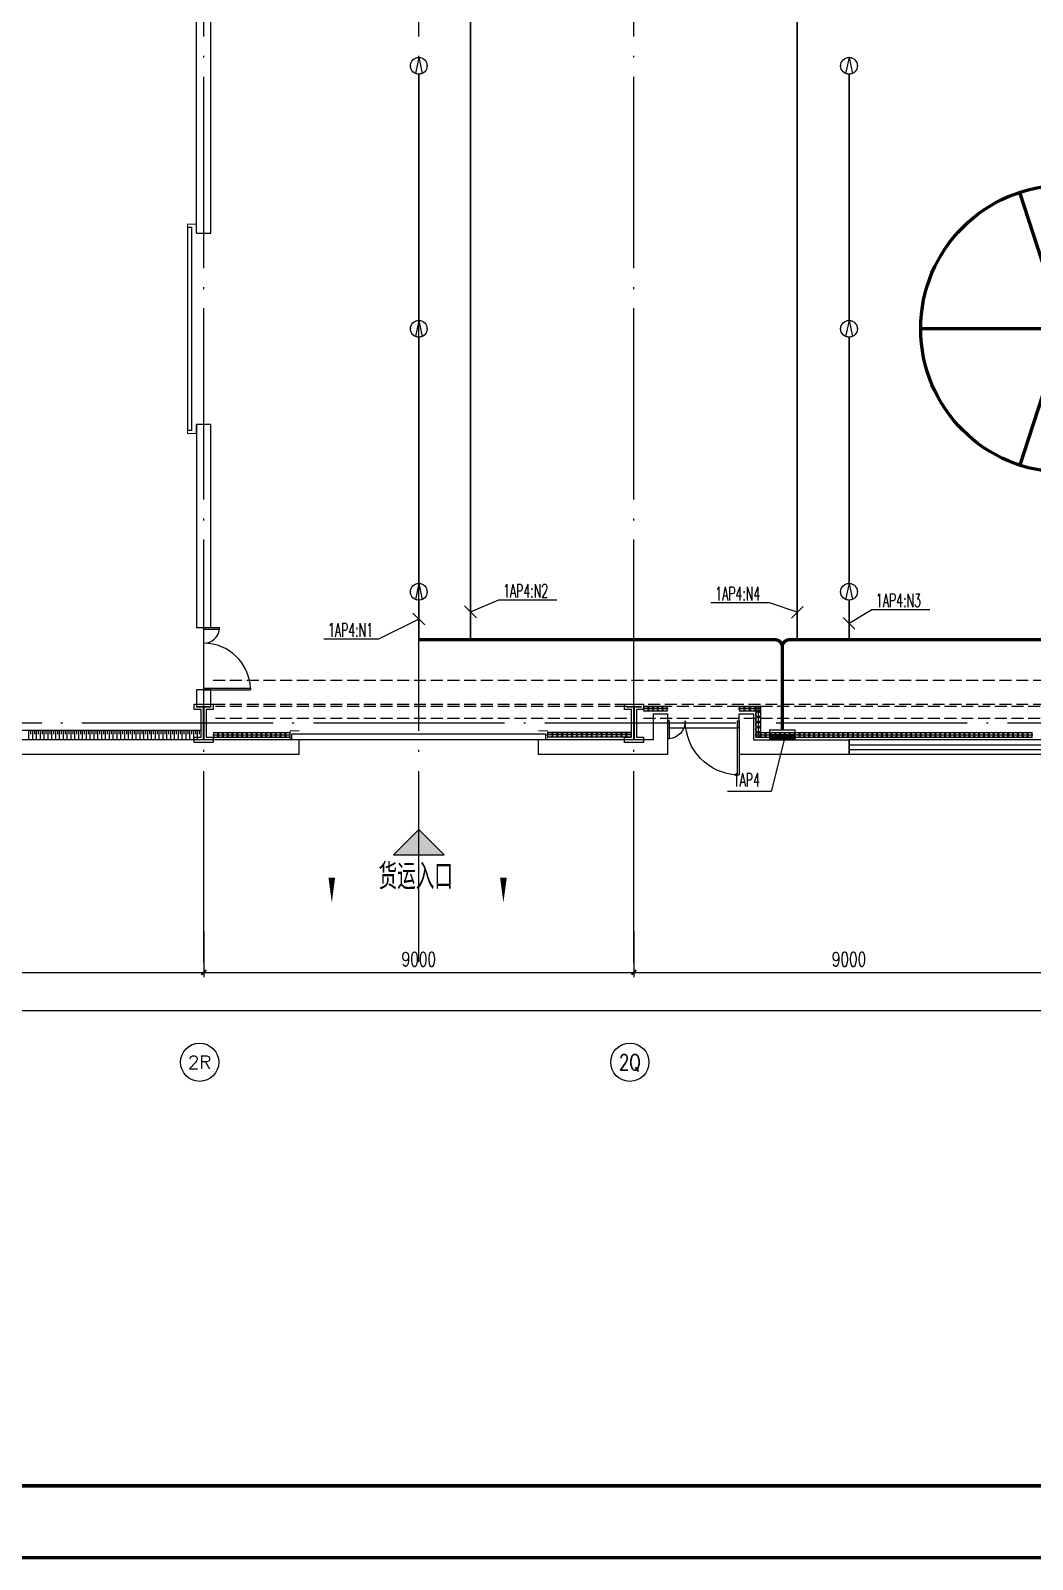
# Model space of a CAD drawing. Extents: x -1396510 to 1250330, y -1892470 to 1623980.
# Drawn here: x 13864 to 34823, y -816617 to -784643 of the extents above; entities that cross this region are included whole.
import ezdxf
from ezdxf.enums import TextEntityAlignment as Align

# ---------------------------------------------------------------- set-up
doc = ezdxf.new("R2010")
doc.units = 0
doc.header["$LTSCALE"] = 1000
doc.header["$MEASUREMENT"] = 0
for name, pattern in [('10平面$0$DASH', [0.35, 0.25, -0.1]), ('DASH', [0.35, 0.25, -0.1]), ('DOTE', [2.42, 2, -0.2, 0.02, -0.2])]:
    doc.linetypes.add(name, pattern=pattern)
doc.layers.get('Defpoints').update_dxf_attribs({"color": 210})
for name, color, linetype in [('0-cxFrame', 155, 'Continuous'), ('10平面$0$WINDOW', 4, 'Continuous'), ('99平面图例外参$0$A-HATCH-2', 251, 'Continuous'), ('A-AXIS-D', 1, 'Continuous'), ('A-AXIS-DOTE', 14, 'DOTE'), ('A-AXIS-SYMB', 3, 'Continuous'), ('A-HATCH-2', 251, 'Continuous'), ('A-HRAIL', 173, 'Continuous'), ('A-LIN-V', 9, 'Continuous'), ('A-SFCE', 30, 'Continuous'), ('A-TEXT', 61, 'Continuous'), ('A-WINDOW', 140, 'Continuous'), ('AS-COLN', 6, 'Continuous'), ('AS-WALL', 40, 'Continuous'), ('DIM-照明', 3, 'Continuous'), ('DIM-箱柜', 3, 'Continuous'), ('EQUIP-照明', 3, 'Continuous'), ('EQUIP-箱柜', 3, 'Continuous'), ('FH-tri', 180, 'Continuous'), ('WIRE-照明', 1, 'Continuous'), ('建-窗', 4, 'Continuous')]:
    doc.layers.add(name, color=color, linetype=linetype)
doc.layers.add('0-cxText', color=131, linetype='Continuous', lineweight=25)
doc.layers.add('A-云线2', color=3, linetype='Continuous', plot=False)
doc.styles.add('_TCH_AXIS', font='COMPLEX', dxfattribs={"bigfont": 'GBCBIG'})
doc.styles.add('_TCH_DIM_T3', font='SIMPLEX', dxfattribs={"width": 0.705882, "bigfont": 'GBCBIG'})
doc.styles.add('_TEL_DIM', font='SIMPLEX', dxfattribs={"width": 0.8, "height": 3.5, "bigfont": 'HZTXT'})
doc.styles.add('A-STANDARD', font='SIMPLEX', dxfattribs={"bigfont": 'GBCBIG'})
doc.styles.add('cx_tuming', font='simhei.ttf')
doc.styles.add('cx_tuqian1', font='')
doc.styles.add('黑体', font='simhei.ttf', dxfattribs={"height": 12})
doc.styles.get('cx_tuqian1').set_extended_font_data('SimSun')
doc.dimstyles.new('_TCH_ARCH&&100', dxfattribs={"dimtxt": 297.5, "dimasz": 100, "dimexe": 100, "dimexo": 100, "dimgap": 126.25, "dimtad": 1, "dimdec": 0, "dimzin": 0, "dimdsep": 46, "dimtxsty": '_TCH_DIM_T3', "dimblk": 'ARCHTICK', "dimcen": 0.09, "dimclrt": 7, "dimazin": 2, "dimtfac": 1, "dimtdec": 0, "dimtix": 1, "dimtmove": 2, "dimatfit": 3, "dimfxl": 0, "dimtolj": 1, "dimtzin": 0, "dimarcsym": 0})

# ---------------------------------------------------------------- blocks, each defined once
blk = doc.blocks.new('WINDOW2DLIB$DYNSTYLE$00000005')
at = {"color": 0}
for points in [[(-0.5, 0.5), (-0.5, -0.5)], [(-0.5, 0.5), (0.5, 0.5)], [(0.5, -0.5), (0.5, 0.5)], [(0.5, 0.1667), (-0.5, 0.1667)], [(0.5, -0.1667), (-0.5, -0.1667)], [(-0.5, -0.5), (0.5, -0.5)]]:
    blk.add_lwpolyline(points, dxfattribs=at)
blk = doc.blocks.new('10平面$0$$DorLib2D$00000126')
at = {"color": 0, "linetype": 'Continuous'}
for p, q in [((-0.532, 0.5), (-0.532, 0.9)), ((0.532, 0.9), (0.532, 0.5))]:
    blk.add_line(p, q, dxfattribs=at)
at = {"color": 0, "linetype": '10平面$0$DASH'}
for p, q in [((-0.532, 0.9), (0.532, 0.9)), ((-0.532, 0.5), (0.532, 0.5))]:
    blk.add_line(p, q, dxfattribs=at)
blk = doc.blocks.new('DOOR2DLIB$SYSLIB$00000123')
at = {"color": 0}
for p, q in [((0.475, -0.001), (0.475, 0.752)), ((0.475, 0.752), (0.5, 0.752)), ((0.5, -0.001), (0.5, 0.752)), ((-0.5, 0), (-0.5, 0.252)), ((-0.475, 0.252), (-0.5, 0.252)), ((-0.475, 0), (-0.475, 0.252)), ((-0.475, 0), (-0.5, 0)), ((0.475, -0.001), (0.5, -0.001))]:
    blk.add_line(p, q, dxfattribs=at)
for centre, radius, start, end in [((0.505, -0.002), 0.755, 92.2493, 179.7238), ((-0.501, 0.003), 0.251, 359.7899, 84.0974)]:
    blk.add_arc(centre, radius, start, end, dxfattribs=at)
blk = doc.blocks.new('42343243')
at = {"layer": '10平面$0$WINDOW'}
blk.add_line((-252654, 1222620), (-254154, 1222620), dxfattribs=at)
at = {"layer": 'AS-WALL'}
for p, q in [((-254154, 1223170), (-256854, 1223170)), ((-256854, 1222870), (-256854, 1223170)), ((-254154, 1222620), (-254154, 1223170)), ((-250354, 1223170), (-252654, 1223170)), ((-252654, 1222620), (-252654, 1223170)), ((-250354, 1222870), (-250354, 1223170)), ((-254454, 1222870), (-256854, 1222870)), ((-254454, 1222320), (-254454, 1222870)), ((-252354, 1222870), (-250354, 1222870)), ((-252354, 1222320), (-252354, 1222870)), ((-254154, 1222320), (-254154, 1222620)), ((-252654, 1222620), (-252654, 1222320)), ((-254454, 1222320), (-254154, 1222320)), ((-252654, 1222320), (-252354, 1222320))]:
    blk.add_line(p, q, dxfattribs=at)
at = {"layer": '10平面$0$WINDOW', "zscale": 300}
for name, p, xscale, yscale, rotation in [('DOOR2DLIB$SYSLIB$00000123', (-253404, 1222470), -1500, -1500, 179.9999999999555), ('10平面$0$$DorLib2D$00000126', (-259354, 1223020), 5000, 300, 179.9999999999992)]:
    blk.add_blockref(name, p, dxfattribs=dict(at, xscale=xscale, yscale=yscale, rotation=rotation))
at = {"layer": '建-窗', "xscale": -20900, "yscale": -300, "zscale": 300, "rotation": 359.9999999994902}
blk.add_blockref('WINDOW2DLIB$DYNSTYLE$00000005', (-239904, 1223020), dxfattribs=at)
blk = doc.blocks.new('nt66')
at = {"layer": 'A-HATCH-2', "color": 8}
blk.add_lwpolyline([(-195840, 766870), (-195440, 766870), (-195440, 766758), (-195586, 766758), (-195586, 766182), (-195440, 766182), (-195440, 766070), (-195840, 766070), (-195840, 766182), (-195694, 766182), (-195694, 766758), (-195840, 766758)], close=True, dxfattribs=at)
at = {"layer": 'AS-COLN'}
blk.add_lwpolyline([(-195790, 766820), (-195490, 766820), (-195490, 766808), (-195636, 766808), (-195636, 766132), (-195490, 766132), (-195490, 766120), (-195790, 766120), (-195790, 766132), (-195644, 766132), (-195644, 766808), (-195790, 766808)], close=True, dxfattribs=at)
blk = doc.blocks.new('33333')
for p in [(-68214, -126400), (-59214, -126400)]:
    blk.add_blockref('nt66', p)
blk = doc.blocks.new('w42343')
at = {"layer": 'A-HATCH-2', "color": 8, "linetype": 'DASH'}
for p, q in [((-263654, 640970), (-128354, 640970)), ((-263654, 640470), (-128354, 640470))]:
    blk.add_line(p, q, dxfattribs=at)
blk = doc.blocks.new('w4324324')
at = {"layer": 'A-HATCH-2', "color": 0, "lineweight": 60}
for q in [(-1694760, 686605), (-1697614, 684532), (-1691907, 684532), (-1696524, 681178), (-1692997, 681178)]:
    blk.add_line((-1694760, 683605), q, dxfattribs=at)
blk.add_circle((-1694760, 683605), 3000, dxfattribs=at)
blk = doc.blocks.new('ner546')
at = {"layer": 'A-LIN-V', "color": 8}
blk.add_blockref('w4324324', (565280, 43256), dxfattribs=at)
blk = doc.blocks.new('3333')
at = {"layer": 'A-SFCE', "const_width": 20}
blk.add_lwpolyline([(-227064, 766320), (-227064, 766510), (-227244, 766510), (-227244, 766320)], dxfattribs=at)
blk = doc.blocks.new('_ArchTick')
at = {"color": 0, "linetype": 'ByBlock', "const_width": 0.4}
blk.add_lwpolyline([(-0.5, -0.5), (0.5, 0.5)], dxfattribs=at)
blk = doc.blocks.new('*D5748')
at = {"layer": 'A-AXIS-D', "color": 0, "lineweight": -2, "transparency": 16777216}
for p, q in [((12300, -86850), (12300, -87810)), ((21300, -86850), (21300, -87810)), ((12300, -87710), (21300, -87710))]:
    blk.add_line(p, q, dxfattribs=at)
at = {"layer": 'Defpoints', "color": 0, "transparency": 16777216}
for p in [(12300, -86750), (21300, -86750), (21300, -87710)]:
    blk.add_point(p, dxfattribs=at)
at = {"layer": 'A-AXIS-D', "color": 0, "lineweight": -2, "transparency": 16777216, "xscale": 100, "yscale": 100, "zscale": 100, "rotation": 180}
blk.add_blockref('_ArchTick', (12300, -87710), dxfattribs=at)
at = {"layer": 'A-AXIS-D', "color": 0, "lineweight": -2, "transparency": 16777216, "xscale": 100, "yscale": 100, "zscale": 100}
blk.add_blockref('_ArchTick', (21300, -87710), dxfattribs=at)
at = {"layer": 'A-AXIS-D', "color": 7, "transparency": 16777216, "insert": (16800, -87435), "char_height": 297.5, "attachment_point": 5, "style": '_TCH_DIM_T3'}
blk.add_mtext('\\A1;9000', dxfattribs=at)
blk = doc.blocks.new('*D5749')
at = {"layer": 'A-AXIS-D', "color": 0, "lineweight": -2, "transparency": 16777216}
for p, q in [((21300, -86850), (21300, -87810)), ((30300, -86850), (30300, -87810)), ((21300, -87710), (30300, -87710))]:
    blk.add_line(p, q, dxfattribs=at)
at = {"layer": 'Defpoints', "color": 0, "transparency": 16777216}
for p in [(21300, -86750), (30300, -86750), (30300, -87710)]:
    blk.add_point(p, dxfattribs=at)
at = {"layer": 'A-AXIS-D', "color": 0, "lineweight": -2, "transparency": 16777216, "xscale": 100, "yscale": 100, "zscale": 100, "rotation": 180}
blk.add_blockref('_ArchTick', (21300, -87710), dxfattribs=at)
at = {"layer": 'A-AXIS-D', "color": 0, "lineweight": -2, "transparency": 16777216, "xscale": 100, "yscale": 100, "zscale": 100}
blk.add_blockref('_ArchTick', (30300, -87710), dxfattribs=at)
at = {"layer": 'A-AXIS-D', "color": 7, "transparency": 16777216, "insert": (25800, -87435), "char_height": 297.5, "attachment_point": 5, "style": '_TCH_DIM_T3'}
blk.add_mtext('\\A1;9000', dxfattribs=at)
blk = doc.blocks.new('*D5750')
at = {"layer": 'A-AXIS-D', "color": 0, "lineweight": -2, "transparency": 16777216}
for p, q in [((30300, -86850), (30300, -87810)), ((39300, -86850), (39300, -87810)), ((30300, -87710), (39300, -87710))]:
    blk.add_line(p, q, dxfattribs=at)
at = {"layer": 'Defpoints', "color": 0, "transparency": 16777216}
for p in [(30300, -86750), (39300, -86750), (39300, -87710)]:
    blk.add_point(p, dxfattribs=at)
at = {"layer": 'A-AXIS-D', "color": 0, "lineweight": -2, "transparency": 16777216, "xscale": 100, "yscale": 100, "zscale": 100, "rotation": 180}
blk.add_blockref('_ArchTick', (30300, -87710), dxfattribs=at)
at = {"layer": 'A-AXIS-D', "color": 0, "lineweight": -2, "transparency": 16777216, "xscale": 100, "yscale": 100, "zscale": 100}
blk.add_blockref('_ArchTick', (39300, -87710), dxfattribs=at)
at = {"layer": 'A-AXIS-D', "color": 7, "transparency": 16777216, "insert": (34800, -87435), "char_height": 297.5, "attachment_point": 5, "style": '_TCH_DIM_T3'}
blk.add_mtext('\\A1;9000', dxfattribs=at)
blk = doc.blocks.new('*D5765')
at = {"layer": 'A-AXIS-D', "color": 0, "lineweight": -2, "transparency": 16777216}
for p, q in [((-900, -86950), (-900, -88610)), ((157100, -86950), (157100, -88610)), ((-900, -88510), (157100, -88510))]:
    blk.add_line(p, q, dxfattribs=at)
at = {"layer": 'Defpoints', "color": 0, "transparency": 16777216}
for p in [(-900, -86850), (157100, -86850), (157100, -88510)]:
    blk.add_point(p, dxfattribs=at)
at = {"layer": 'A-AXIS-D', "color": 0, "lineweight": -2, "transparency": 16777216, "xscale": 100, "yscale": 100, "zscale": 100, "rotation": 180}
blk.add_blockref('_ArchTick', (-900, -88510), dxfattribs=at)
at = {"layer": 'A-AXIS-D', "color": 0, "lineweight": -2, "transparency": 16777216, "xscale": 100, "yscale": 100, "zscale": 100}
blk.add_blockref('_ArchTick', (157100, -88510), dxfattribs=at)
at = {"layer": 'A-AXIS-D', "color": 7, "transparency": 16777216, "insert": (78100, -88235), "char_height": 297.5, "attachment_point": 5, "style": '_TCH_DIM_T3'}
blk.add_mtext('\\A1;158000', dxfattribs=at)
blk = doc.blocks.new('99平面图例外参$0$$LinePat$填挖边坡')
at = {"color": 0}
for p, q in [((0, 0), (0, -1500)), ((300, 0), (300, -600))]:
    blk.add_line(p, q, dxfattribs=at)
at = {"layer": 'Defpoints', "color": 0}
blk.add_point((600, 0), dxfattribs=at)
blk = doc.blocks.new('99平面图例外参$0$$LinePat$圆环')
for points in [[(0, 150), (300, 150)], [(0, 0), (300, 0)], [(0, -150), (300, -150)]]:
    blk.add_lwpolyline(points)
at = {"color": 0}
blk.add_circle((150, 0), 150, dxfattribs=at)
blk = doc.blocks.new('$equip$00002832')
for q in [(-0.203, -0.457), (0.203, -0.457)]:
    blk.add_line((0, 0.5), q)
at = {"const_width": 0.0571}
blk.add_lwpolyline([(0.5, 0, 1), (-0.5, 0, 1), (0.5, 0, -0.625089)], format="xyb", dxfattribs=at)
blk.add_circle((0, 0), 0.5)
for p in [(-0.5, 0), (0, 0.5), (0.5, 0), (0, -0.5)]:
    blk.add_point(p)
at = {"color": 7, "style": '_TEL_DIM', "flags": 1}
for tag in ['A', 'REMARK']:
    blk.add_attdef(tag, text='', height=0.00002, dxfattribs=at).set_placement((0, 0), align=Align.MIDDLE_CENTER)
blk = doc.blocks.new('*X128')
at = {"color": 0}
for p, q in [((-250, 33), (-183, 100)), ((-250, 68), (-218, 100)), ((-247, 0), (-147, 100)), ((-212, 0), (-112, 100)), ((-177, 0), (-77, 100)), ((-141, 0), (-41, 100)), ((-106, 0), (-6, 100)), ((-71, 0), (29, 100)), ((-35, 0), (65, 100)), ((0, 0), (100, 100)), ((35, 0), (135, 100)), ((71, 0), (171, 100)), ((106, 0), (206, 100)), ((141, 0), (241, 100)), ((177, 0), (250, 73)), ((212, 0), (250, 38)), ((247, 0), (250, 3))]:
    blk.add_line(p, q, dxfattribs=at)
blk = doc.blocks.new('$equip$00002929')
for p, q in [((-0.75, 0.6), (-0.75, 0)), ((0.75, 0.6), (-0.75, 0.6)), ((-0.75, 0.3), (0.75, 0.3)), ((-0.75, 0), (0.75, 0)), ((0.75, 0), (0.75, 0.6))]:
    blk.add_line(p, q)
for points, const_width in [([(-0.75, 0.15), (0.75, 0.15)], 0.3), ([(-0.75, 0.6), (-0.75, 0), (0.75, 0), (0.75, 0.6), (-0.75, 0.6), (-0.75, 0)], 0.0571)]:
    blk.add_lwpolyline(points, dxfattribs=dict(const_width=const_width))
for p in [(-0.75, 0.3), (0, 0.6), (0, 0), (0.75, 0.3)]:
    blk.add_point(p)
at = {"xscale": 0.00300000000061118, "yscale": 0.00300000000061118, "zscale": 0.00300000000061118}
blk.add_blockref('*X128', (0, 0), dxfattribs=at)
at = {"color": 7, "style": '_TEL_DIM', "flags": 1}
for tag in ['A', 'REMARK']:
    blk.add_attdef(tag, text='', height=0.00002, dxfattribs=at).set_placement((0, 0), align=Align.MIDDLE_CENTER)
blk = doc.blocks.new('TK22.A0+1 L(Dragon)')
at = {"layer": '0-cxFrame', "color": 7, "const_width": 0.5}
blk.add_lwpolyline([(0, 0), (-1485, 0), (-1485, 841), (0, 841)], close=True, dxfattribs=at)
at = {"layer": '0-cxFrame', "const_width": 0.5}
blk.add_lwpolyline([(-80, 10), (-1465, 10), (-1465, 831), (-80, 831)], close=True, dxfattribs=at)
at = {"style": '黑体', "flags": 4}
blk.add_attdef('图幅', text='', height=3.3, dxfattribs=at).set_placement((-40, 3), align=Align.RIGHT)
at = {"layer": '0-cxText', "flags": 4}
for tag, height, style, p in [('建设单位', 3.5, 'cx_tuming', (-45, 240)), ('项目名称', 3.5, 'cx_tuming', (-45, 210)), ('子项名称', 3.5, 'cx_tuming', (-45, 180)), ('工程编号', 3.3, 'cx_tuqian1', (-35, 165)), ('图名1', 3.5, 'cx_tuming', (-45, 87)), ('图名2', 3.5, 'cx_tuming', (-45, 79)), ('图名3', 3.5, 'cx_tuming', (-45, 71)), ('出图日期', 3.3, 'cx_tuqian1', (-39, 60)), ('专业', 3.3, 'cx_tuqian1', (-55, 52)), ('图号', 3.3, 'cx_tuqian1', (-55, 44)), ('版次', 3.3, 'cx_tuqian1', (-20, 44))]:
    blk.add_attdef(tag, text='', height=height, dxfattribs=dict(at, style=style)).set_placement(p, align=Align.MIDDLE)
at = {"layer": 'Defpoints', "color": 6, "flags": 4}
for tag, height, style, p in [('tufu', 3.3, '黑体', (-12, 12)), ('dwfname', 4, 'cx_tuqian1', (-80, 3))]:
    blk.add_attdef(tag, text='', height=height, dxfattribs=dict(at, style=style)).set_placement(p, align=Align.RIGHT)
blk = doc.blocks.new('世赫2#厂房一层0821')
at = {"layer": 'FH-tri'}
h = blk.add_hatch(color=8, dxfattribs=at)
h.dxf.hatch_style = 1
h.paths.add_polyline_path([(25269.7, -85252.6), (26330.3, -85252.6), (25800, -84722.3)])
at = {"layer": 'A-AXIS-D'}
for centre in [(21215.1, -89588.9), (30215.1, -89588.9)]:
    blk.add_circle(centre, 400, dxfattribs=at)
at = {"layer": 'A-AXIS-DOTE', "color": 8, "ltscale": 2}
for p, q in [((21300, -87498.9), (21300, 6300)), ((25800, -87498.9), (25800, 6300)), ((30300, -87498.9), (30300, 6300)), ((163114.2, -82500), (-11095.8, -82500))]:
    blk.add_line(p, q, dxfattribs=at)
at = {"layer": 'A-AXIS-SYMB', "color": 8}
for points in [[(23980, -84792.3, 0, 0, 0), (23980, -86252.3, 0, 140, 0), (23980, -85727.3, 0, 0, 0)], [(27570, -84792.3, 0, 0, 0), (27570, -86252.3, 0, 140, 0), (27570, -85727.3, 0, 0, 0)]]:
    blk.add_lwpolyline(points, format="xyseb", dxfattribs=at)
at = {"layer": 'A-LIN-V'}
for p, q in [((21450, -80500), (21550, -80500)), ((21246, -82650), (-400, -82650))]:
    blk.add_line(p, q, dxfattribs=at)
at = {"layer": 'A-SFCE', "linetype": 'DASH'}
for p, q in [((30150, -82150), (21550, -82150)), ((30150, -82400), (21550, -82400))]:
    blk.add_line(p, q, dxfattribs=at)
at = {"layer": 'A-SFCE', "color": 2, "linetype": 'DASH'}
for p, q in [((39150, -82150), (30450, -82150)), ((39150, -82400), (30450, -82400))]:
    blk.add_line(p, q, dxfattribs=at)
at = {"layer": 'AS-WALL'}
for p, q in [((21150, -72250), (21150, -59750)), ((21450, -72250), (21450, -59750)), ((21150, -72250), (21450, -72250)), ((21150, -76250), (21150, -80500)), ((21450, -76250), (21150, -76250)), ((21450, -80500), (21450, -76250)), ((21150, -80500), (21450, -80500)), ((21450, -81800), (21150, -81800)), ((21150, -81800), (21150, -82150)), ((21450, -82150), (21450, -81800)), ((21150, -82150), (21450, -82150)), ((23300, -82850), (-600, -82850)), ((23300, -83150), (23300, -82850)), ((23300, -83150), (-900, -83150))]:
    blk.add_line(p, q, dxfattribs=at)
at = {"layer": 'FH-tri', "color": 8}
blk.add_lwpolyline([(25269.7, -85252.6), (26330.3, -85252.6), (26330.3, -85252.6), (25800, -84722.3)], close=True, dxfattribs=at)
at = {"layer": '10平面$0$WINDOW'}
for name, p, xscale, yscale, zscale, rotation in [('10平面$0$$DorLib2D$00000126', (21150, -74250), -4000, -200, 200, 269.9999999997814), ('DOOR2DLIB$SYSLIB$00000123', (21300, -81150), -1300, -1300, 300, 90.00000000093436)]:
    blk.add_blockref(name, p, dxfattribs=dict(at, xscale=xscale, yscale=yscale, zscale=zscale, rotation=rotation))
at = {"layer": '99平面图例外参$0$A-HATCH-2', "color": 203, "xscale": 0.1336172830128488, "yscale": 0.1333333333333333, "zscale": 0.1333333333333333, "rotation": 8.843761484292967e-11}
for p in [(17638.3, -82650), (17718.5, -82650), (17798.7, -82650), (17878.8, -82650), (17959, -82650), (18039.2, -82650), (18119.4, -82650), (18199.5, -82650), (18279.7, -82650), (18359.9, -82650), (18440, -82650), (18520.2, -82650), (18600.4, -82650), (18680.5, -82650), (18760.7, -82650), (18840.9, -82650), (18921.1, -82650), (19001.2, -82650), (19081.4, -82650), (19161.6, -82650), (19241.7, -82650), (19321.9, -82650), (19402.1, -82650), (19482.3, -82650), (19562.4, -82650), (19642.6, -82650), (19722.8, -82650), (19802.9, -82650), (19883.1, -82650), (19963.3, -82650), (20043.4, -82650), (20123.6, -82650), (20203.8, -82650), (20284, -82650), (20364.1, -82650), (20444.3, -82650), (20524.5, -82650), (20604.6, -82650), (20684.8, -82650), (20765, -82650), (20845.1, -82650), (20925.3, -82650), (21005.5, -82650), (21085.7, -82650), (21165.8, -82650)]:
    blk.add_blockref('99平面图例外参$0$$LinePat$填挖边坡', p, dxfattribs=at)
at = {"layer": 'A-HRAIL', "yscale": 0.3333333333111111, "zscale": 0.3333333333111111}
for p, xscale, rotation in [((30600, -82200), 0.3333327848855343, 180), ((30700, -82200), 0.3333327848855343, 180), ((30800, -82200), 0.3333327848855343, 180), ((30900, -82200), 0.3333327848855343, 180), ((31000, -82200), 0.3333327848855343, 180), ((32612.5, -82200), 0.3749999998826196, 180), ((32725, -82200), 0.3749999998826196, 180), ((32837.5, -82200), 0.3749999998826196, 180), ((32950, -82200), 0.3749999998826196, 180), ((32900, -82150), 0.3611111226889233, 270), ((32900, -82258.3), 0.3611111226889233, 270), ((32900, -82366.7), 0.3611111226889233, 270), ((32900, -82475), 0.3611111226889233, 270), ((21500, -82744), -0.3355865542302865, 179.9999999997019), ((21600.7, -82744), -0.3355865542302865, 179.9999999997019), ((21701.4, -82744), -0.3355865542302865, 179.9999999997019), ((21802, -82744), -0.3355865542302865, 179.9999999997019), ((21902.7, -82744), -0.3355865542302865, 179.9999999997019), ((22003.4, -82744), -0.3355865542302865, 179.9999999997019), ((22104.1, -82744), -0.3355865542302865, 179.9999999997019), ((22204.7, -82744), -0.3355865542302865, 179.9999999997019), ((22305.4, -82744), -0.3355865542302865, 179.9999999997019), ((22406.1, -82744), -0.3355865542302865, 179.9999999997019), ((22506.8, -82744), -0.3355865542302865, 179.9999999997019), ((22607.4, -82744), -0.3355865542302865, 179.9999999997019), ((22708.1, -82744), -0.3355865542302865, 179.9999999997019), ((22808.8, -82744), -0.3355865542302865, 179.9999999997019), ((22909.5, -82744), -0.3355865542302865, 179.9999999997019), ((23010.1, -82744), -0.3355865542302865, 179.9999999997019), ((28592.5, -82744), 0.344473774357088, 180.000000000205), ((28695.9, -82744), 0.344473774357088, 180.000000000205), ((28799.2, -82744), 0.344473774357088, 180.000000000205), ((28902.6, -82744), 0.344473774357088, 180.000000000205), ((29005.9, -82744), 0.344473774357088, 180.000000000205), ((29109.2, -82744), 0.344473774357088, 180.000000000205), ((29212.6, -82744), 0.344473774357088, 180.000000000205), ((29315.9, -82744), 0.344473774357088, 180.000000000205), ((29419.3, -82744), 0.344473774357088, 180.000000000205), ((29522.6, -82744), 0.344473774357088, 180.000000000205), ((29625.9, -82744), 0.344473774357088, 180.000000000205), ((29729.3, -82744), 0.344473774357088, 180.000000000205), ((29832.6, -82744), 0.344473774357088, 180.000000000205), ((29936, -82744), 0.344473774357088, 180.000000000205), ((30039.3, -82744), 0.344473774357088, 180.000000000205), ((30142.7, -82744), 0.344473774357088, 180.000000000205), ((30246, -82744), 0.344473774357088, 180.000000000205), ((32900, -82583.3), 0.3611111226889233, 270), ((32900, -82691.7), 0.3611111226889233, 270), ((32850, -82744), -0.338412741900589, 179.9999999997967), ((32951.5, -82744), -0.338412741900589, 179.9999999997967), ((33053, -82744), -0.338412741900589, 179.9999999997967), ((33154.6, -82744), -0.338412741900589, 179.9999999997967), ((33256.1, -82744), -0.338412741900589, 179.9999999997967), ((33357.6, -82744), -0.338412741900589, 179.9999999997967), ((33459.1, -82744), -0.338412741900589, 179.9999999997967), ((33560.7, -82744), -0.338412741900589, 179.9999999997967), ((33662.2, -82744), -0.338412741900589, 179.9999999997967), ((33763.7, -82744), -0.338412741900589, 179.9999999997967), ((33865.2, -82744), -0.338412741900589, 179.9999999997967), ((33966.8, -82744), -0.338412741900589, 179.9999999997967), ((34068.3, -82744), -0.338412741900589, 179.9999999997967), ((34169.8, -82744), -0.338412741900589, 179.9999999997967), ((34271.3, -82744), -0.338412741900589, 179.9999999997967), ((34372.9, -82744), -0.338412741900589, 179.9999999997967), ((34474.4, -82744), -0.338412741900589, 179.9999999997967), ((34575.9, -82744), -0.338412741900589, 179.9999999997967), ((34677.4, -82744), -0.338412741900589, 179.9999999997967), ((34779, -82744), -0.338412741900589, 179.9999999997967), ((34880.5, -82744), -0.338412741900589, 179.9999999997967), ((34982, -82744), -0.338412741900589, 179.9999999997967), ((35083.5, -82744), -0.338412741900589, 179.9999999997967), ((35185, -82744), -0.338412741900589, 179.9999999997967), ((35286.6, -82744), -0.338412741900589, 179.9999999997967), ((35388.1, -82744), -0.338412741900589, 179.9999999997967), ((35489.6, -82744), -0.338412741900589, 179.9999999997967), ((35591.1, -82744), -0.338412741900589, 179.9999999997967), ((35692.7, -82744), -0.338412741900589, 179.9999999997967), ((35794.2, -82744), -0.338412741900589, 179.9999999997967), ((35895.7, -82744), -0.338412741900589, 179.9999999997967), ((35997.2, -82744), -0.338412741900589, 179.9999999997967), ((36098.8, -82744), -0.338412741900589, 179.9999999997967), ((36200.3, -82744), -0.338412741900589, 179.9999999997967), ((36301.8, -82744), -0.338412741900589, 179.9999999997967), ((36403.3, -82744), -0.338412741900589, 179.9999999997967), ((36504.9, -82744), -0.338412741900589, 179.9999999997967), ((36606.4, -82744), -0.338412741900589, 179.9999999997967), ((36707.9, -82744), -0.338412741900589, 179.9999999997967), ((36809.4, -82744), -0.338412741900589, 179.9999999997967), ((36911, -82744), -0.338412741900589, 179.9999999997967), ((37012.5, -82744), -0.338412741900589, 179.9999999997967), ((37114, -82744), -0.338412741900589, 179.9999999997967), ((37215.5, -82744), -0.338412741900589, 179.9999999997967), ((37317, -82744), -0.338412741900589, 179.9999999997967), ((37418.6, -82744), -0.338412741900589, 179.9999999997967), ((37520.1, -82744), -0.338412741900589, 179.9999999997967), ((37621.6, -82744), -0.338412741900589, 179.9999999997967), ((37723.1, -82744), -0.338412741900589, 179.9999999997967), ((37824.7, -82744), -0.338412741900589, 179.9999999997967), ((37926.2, -82744), -0.338412741900589, 179.9999999997967), ((38027.7, -82744), -0.338412741900589, 179.9999999997967), ((38129.2, -82744), -0.338412741900589, 179.9999999997967), ((38230.8, -82744), -0.338412741900589, 179.9999999997967), ((38332.3, -82744), -0.338412741900589, 179.9999999997967), ((38433.8, -82744), -0.338412741900589, 179.9999999997967), ((38535.3, -82744), -0.338412741900589, 179.9999999997967)]:
    blk.add_blockref('99平面图例外参$0$$LinePat$圆环', p, dxfattribs=dict(at, xscale=xscale, rotation=rotation))
at = {"layer": 'A-LIN-V', "color": 8, "rotation": 90.00000000000001}
blk.add_blockref('ner546', (766160.7, 1055230), dxfattribs=at)
at = {"layer": 'A-SFCE'}
blk.add_blockref('3333', (248204.2, -838570), dxfattribs=at)
at = {"layer": 'A-SFCE', "xscale": -1}
for p, rotation in [((248204.2, 690070), 180), ((789620.8, -309904.2), 90)]:
    blk.add_blockref('3333', p, dxfattribs=dict(at, rotation=rotation))
at = {"layer": 'A-SFCE', "rotation": 270}
blk.add_blockref('3333', (-738020.8, -309904.2), dxfattribs=at)
at = {"layer": 'A-WINDOW'}
for name in ['33333', 'w42343']:
    blk.add_blockref(name, (285154.2, -722570), dxfattribs=at)
at = {"layer": 'A-WINDOW', "xscale": -1, "rotation": 180}
blk.add_blockref('42343243', (285154.2, 1140020), dxfattribs=at)
at = {"layer": 'A-AXIS-D', "color": 7, "style": '_TCH_AXIS'}
blk.add_text('2R', height=270.86, dxfattribs=at).set_placement((20970, -89724.3), (21460.2, -89724.3), align=Align.FIT)
at = {"layer": 'A-AXIS-D', "color": 7, "style": '_TCH_AXIS', "width": 0.807692}
blk.add_text('2Q', height=327.87, dxfattribs=at).set_placement((29988.1, -89752.8), (30442.1, -89752.8), align=Align.FIT)
at = {"layer": 'A-TEXT', "color": 8, "style": 'A-STANDARD'}
blk.add_text('货运入口', height=540.14, dxfattribs=at).set_placement((24958.7, -85974.7))
at = {"layer": 'A-AXIS-D'}
for base, p1, p2, picture, middle in [((157100, -88510), (-900, -86850), (157100, -86850), '*D5765', (78100, -88235)), ((21300, -87710), (12300, -86750), (21300, -86750), '*D5748', (16800, -87435)), ((30300, -87710), (21300, -86750), (30300, -86750), '*D5749', (25800, -87435)), ((39300, -87710), (30300, -86750), (39300, -86750), '*D5750', (34800, -87435))]:
    dim = blk.add_linear_dim(base=base, p1=p1, p2=p2, angle=0, dimstyle='_TCH_ARCH&&100', dxfattribs=at)
    dim.commit()
    dim.dimension.update_dxf_attribs({"geometry": picture, "text_midpoint": middle, "dimtype": 161})

msp = doc.modelspace()

# ---------------------------------------------------------------- linework, layer by layer
at = {"layer": 'DIM-照明'}
for p, q in [((23192.2, -796923.7), (22944.7, -796676.3)), ((30026.9, -796686.3), (29779.5, -796933.7)), ((22109.6, -797073.7), (21862.1, -796826.3)), ((31109.6, -797163.7), (30862.1, -796916.3))]:
    msp.add_line(p, q, dxfattribs=at)
for points in [[(23068.4, -796800), (23660, -796550)], [(23660, -796550), (24875, -796550)], [(29320, -796610), (28097, -796610)], [(29903.2, -796810), (29320, -796610)], [(30985.8, -797040), (31460, -796750)], [(31460, -796750), (32675, -796750)], [(21985.8, -796950), (21140, -797370)], [(21140, -797370), (19997, -797370)]]:
    msp.add_lwpolyline(points, dxfattribs=at)
at = {"layer": 'DIM-箱柜'}
for p, q in [((29627.1, -799480), (29359.7, -800560)), ((29359.7, -800560), (28447.1, -800560))]:
    msp.add_line(p, q, dxfattribs=at)
at = {"layer": 'WIRE-照明', "linetype": 'Continuous'}
for points, const_width in [([(23068.4, -797383.8), (23068.4, -780030)], 35), ([(29903.2, -797383.8), (29903.2, -780030)], 35), ([(21985.8, -790705), (21985.8, -785555)], 35), ([(30985.8, -790705), (30985.8, -785555)], 35), ([(21985.8, -796205), (21985.8, -791055)], 35), ([(30985.8, -796205), (30985.8, -791055)], 35), ([(21985.8, -797383.8), (21985.8, -796555)], 35), ([(30985.8, -797383.8), (30985.8, -796555)], 35), ([(21985.8, -797383.8), (29440, -797383.8)], 70), ([(57985.8, -797383.8), (29740, -797383.8)], 70), ([(29590, -799270), (29590, -797533.8)], 70)]:
    msp.add_lwpolyline(points, dxfattribs=dict(at, const_width=const_width))
at = {"layer": 'WIRE-照明', "linetype": 'Continuous', "const_width": 70}
for points in [[(29590, -797533.8, 0.4142136), (29440, -797383.8)], [(29590, -797533.8, -0.4142136), (29740, -797383.8)]]:
    msp.add_lwpolyline(points, format="xyb", dxfattribs=at)

# ---------------------------------------------------------------- block references
at = {"layer": '0-cxFrame', "xscale": 150, "yscale": 150, "zscale": 150}
msp.add_blockref('TK22.A0+1 L(Dragon)', (184855, -816580), dxfattribs=at)
at = {"layer": 'A-云线2'}
msp.add_blockref('世赫2#厂房一层0821', (-3814.2, -716630), dxfattribs=at)
at = {"layer": 'EQUIP-照明', "xscale": 350, "yscale": 350, "zscale": 350}
for p in [(21985.8, -785380), (30985.8, -785380), (21985.8, -790880), (30985.8, -790880), (21985.8, -796380), (30985.8, -796380)]:
    msp.add_blockref('$equip$00002832', p, dxfattribs=at)
at = {"layer": 'EQUIP-箱柜', "xscale": -350, "yscale": 350, "zscale": 350}
msp.add_blockref('$equip$00002929', (29590, -799480), dxfattribs=at)

# ---------------------------------------------------------------- texts
at = {"layer": 'DIM-照明', "color": 7, "style": '_TEL_DIM', "width": 0.6}
for s, p in [('1AP4:N2', (23747.5, -796500)), ('1AP4:N4', (28184.5, -796560)), ('1AP4:N3', (31547.5, -796700)), ('1AP4:N1', (20084.5, -797320))]:
    msp.add_text(s, height=280, dxfattribs=at).set_placement(p)
at = {"layer": 'DIM-箱柜', "color": 7, "style": '_TEL_DIM', "width": 0.6}
msp.add_text('1AP4', height=280, dxfattribs=at).set_placement((28552.1, -800455))

doc.saveas('drawing.dxf')
